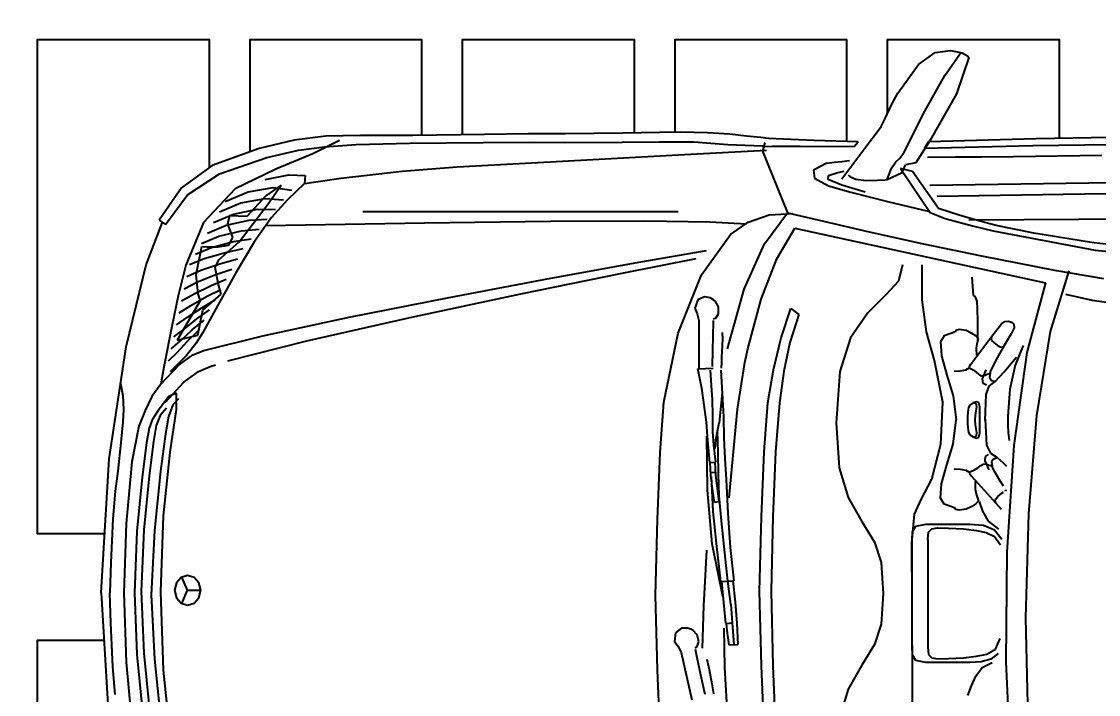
# Model space of a CAD drawing. Header units: millimetres. Extents: x -178 to 521, y -135 to 750.
# Drawn here: x -52.274 to -50.094, y 720.45 to 721.812 of the extents above; entities that cross this region are included whole.
import ezdxf

# ---------------------------------------------------------------- set-up
doc = ezdxf.new("R2010")
doc.units = ezdxf.units.MM
doc.header["$LTSCALE"] = 20
doc.header["$MEASUREMENT"] = 0
doc.header["$PDSIZE"] = -5
doc.layers.get('0').update_dxf_attribs({"linetype": 'CONTINUOUS'})
doc.layers.get('Defpoints').update_dxf_attribs({"linetype": 'CONTINUOUS'})
doc.layers.add('AR-ALV', color=5, linetype='CONTINUOUS')
doc.layers.add('E-Pen-C', color=4, linetype='CONTINUOUS', lineweight=15)
doc.layers.add('E-Pen-G', color=3, linetype='CONTINUOUS', lineweight=30)
doc.styles.add('F2', font='ARIALN.TTF')
doc.dimstyles.new('DIMENSION-1', dxfattribs={"dimtxt": 0.11, "dimasz": 0.07, "dimexe": 1, "dimexo": 0, "dimgap": 0.12, "dimtad": 1, "dimzin": 7, "dimdsep": 46, "dimtxsty": 'F2', "dimblk1": 'TRACO', "dimblk2": 'TRACO', "dimsah": 1, "dimcen": 1, "dimse1": 1, "dimse2": 1, "dimclrd": 256, "dimclre": 256, "dimclrt": 6, "dimadec": 0, "dimazin": 0, "dimtfac": 1, "dimtix": 1, "dimtmove": 2, "dimatfit": 3, "dimldrblk": 'TRACO', "dimfxl": 1, "dimtolj": 1, "dimtzin": 0, "dimarcsym": 0})

# ---------------------------------------------------------------- blocks, each defined once
blk = doc.blocks.new('TRACO')
at = {"layer": 'E-Pen-C'}
for p, q in [((0, 1), (0, -1)), ((-1, 0), (1, 0))]:
    blk.add_line(p, q, dxfattribs=at)
at = {"layer": 'E-Pen-G'}
blk.add_line((-0.424, -0.424), (0.424, 0.424), dxfattribs=at)
blk = doc.blocks.new('*D277')
at = {"linetype": 'Continuous', "lineweight": -2}
blk.add_line((-48.5409, 718.8567), (-48.5409, 722.4167), dxfattribs=at)
at = {"layer": 'Defpoints', "color": 0, "linetype": 'Continuous'}
for p in [(-51.1813, 722.4867), (-48.5409, 722.4867), (-49.5554, 718.7867)]:
    blk.add_point(p, dxfattribs=at)
at = {"linetype": 'Continuous', "lineweight": -2, "xscale": 0.07, "yscale": 0.07, "zscale": 0.07}
for p, rotation in [((-48.5409, 722.4867), 90), ((-48.5409, 718.7867), 270)]:
    blk.add_blockref('TRACO', p, dxfattribs=dict(at, rotation=rotation))
at = {"color": 6, "linetype": 'Continuous', "insert": (-48.7171, 720.6367), "char_height": 0.11, "attachment_point": 5, "rotation": 90, "style": 'F2'}
blk.add_mtext('\\A1;3.70', dxfattribs=at)
blk = doc.blocks.new('*D298')
at = {"linetype": 'Continuous', "lineweight": -2}
blk.add_line((-52.8354, 722.6891), (-49.7754, 722.6891), dxfattribs=at)
at = {"layer": 'Defpoints', "color": 0, "linetype": 'Continuous'}
for p in [(-49.7054, 722.6891), (-52.9054, 720.8367), (-49.7054, 718.6367)]:
    blk.add_point(p, dxfattribs=at)
at = {"linetype": 'Continuous', "lineweight": -2, "xscale": 0.07, "yscale": 0.07, "zscale": 0.07, "rotation": 180}
blk.add_blockref('TRACO', (-52.9054, 722.6891), dxfattribs=at)
at = {"linetype": 'Continuous', "lineweight": -2, "xscale": 0.07, "yscale": 0.07, "zscale": 0.07}
blk.add_blockref('TRACO', (-49.7054, 722.6891), dxfattribs=at)
at = {"color": 6, "linetype": 'Continuous', "insert": (-51.3054, 722.8652), "char_height": 0.11, "attachment_point": 5, "style": 'F2'}
blk.add_mtext('\\A1;3.20', dxfattribs=at)
blk = doc.blocks.new('Austin Mini dessus')
at = {"color": 8, "flags": 128}
for points in [[(1.1017, 3.2922), (1.1017, 3.0712)], [(1.2904, 3.0155), (1.3004, 3.222)], [(-0.4009, 3.1615), (-0.4139, 3.0323)], [(0.5909, 3.1628), (0.5858, 3.0317)], [(-0.5405, 2.876), (-0.5243, 3.1472)], [(-0.4897, 3.0166), (-0.4783, 3.1411)], [(0.8014, 3.1546), (0.7962, 3.0235)], [(0.8194, 3.0235), (0.8246, 3.1546)], [(-0.4326, 3.01), (-0.42, 3.129)], [(0.9712, 3.0712), (0.9535, 3.1308)], [(1.3356, 3.1305), (1.3308, 2.9266)], [(-0.4678, 3.0008), (-0.457, 3.1102)], [(-0.4541, 2.9981), (-0.4433, 3.1075)], [(0.726, 3.0977), (0.7219, 3.0275)], [(-0.5121, 3.0818), (-0.5164, 3.0261)], [(0.6338, 2.997), (0.6553, 3.0927)], [(0.6818, 3.0817), (0.6747, 3.0485)], [(0.6957, 3.0601), (0.6993, 3.0807)], [(1.214, 3.084), (1.2213, 3.064)], [(0.6902, 3.0313), (0.6957, 3.0601)], [(0.9991, 3.0226), (0.9712, 3.0712)], [(1.1017, 3.0712), (1.1013, 2.893)], [(1.2213, 3.064), (1.2296, 3.0447)], [(-0.4139, 3.0323), (-0.4198, 2.8742)], [(0.5858, 3.0317), (0.5818, 2.8809)], [(0.6747, 3.0485), (0.6693, 3.0237)], [(0.6853, 3.0102), (0.6902, 3.0313)], [(1.2296, 3.0447), (1.2425, 3.0269)], [(-0.5164, 3.0261), (-0.5207, 2.9376)], [(-0.4943, 2.876), (-0.4897, 3.0166)], [(-0.4389, 2.8801), (-0.4326, 3.01)], [(0.6693, 3.0237), (0.6625, 2.9905)], [(0.7219, 3.0275), (0.7205, 2.9476)], [(0.7962, 3.0235), (0.7923, 2.8727)], [(0.8155, 2.8727), (0.8194, 3.0235)], [(1.0249, 2.9807), (0.9991, 3.0226)], [(1.1087, 3.0128), (1.1016, 3.0013)], [(1.1289, 3.0172), (1.1087, 3.0128)], [(1.2179, 3.0172), (1.1289, 3.0172)], [(1.1406, 3.0076), (1.1521, 3.0095)], [(1.1521, 3.0095), (1.1745, 3.009)], [(1.1745, 3.009), (1.2048, 3.0074)], [(1.2406, 3.0157), (1.2179, 3.0172)], [(1.2601, 3.01), (1.2406, 3.0157)], [(1.2425, 3.0269), (1.263, 3.0168)], [(1.275, 2.9987), (1.2601, 3.01)], [(1.2927, 2.7938), (1.2904, 3.0155)], [(-0.473, 2.876), (-0.4678, 3.0008)], [(-0.4594, 2.8733), (-0.4541, 2.9981)], [(0.6273, 2.9847), (0.6338, 2.997)], [(0.6618, 2.9878), (0.6631, 2.986)], [(0.6631, 2.986), (0.6661, 2.9845)], [(0.677, 2.9877), (0.6796, 2.9022)], [(1.1016, 3.0013), (1.1008, 2.9854)], [(1.1326, 2.9863), (1.1344, 3.0006)], [(1.1326, 2.7677), (1.1326, 2.9863)], [(1.1344, 3.0006), (1.1406, 3.0076)], [(1.2048, 3.0074), (1.2315, 3.0045)], [(1.2315, 3.0045), (1.2524, 3.0002)], [(1.2524, 3.0002), (1.27, 2.9903)], [(1.27, 2.9903), (1.2792, 2.9682)], [(0.6202, 2.9747), (0.6273, 2.9847)], [(0.6221, 2.9567), (0.6202, 2.9747)], [(0.6661, 2.9845), (0.6693, 2.9748)], [(0.6693, 2.9748), (0.6662, 2.9608)], [(0.7259, 2.9524), (0.7277, 2.9669)], [(0.7277, 2.9669), (0.7297, 2.9812)], [(0.7297, 2.9812), (0.7484, 2.9804)], [(0.7369, 2.9367), (0.7402, 2.9806)], [(0.7461, 2.9374), (0.7484, 2.9804)], [(1.0386, 2.9396), (1.0249, 2.9807)], [(1.1008, 2.9854), (1.1008, 2.7686)], [(0.6341, 2.9475), (0.6221, 2.9567)], [(0.6455, 2.9473), (0.6341, 2.9475)], [(0.6529, 2.9495), (0.6455, 2.9473)], [(0.6577, 2.9524), (0.6529, 2.9495)], [(0.6662, 2.9608), (0.6577, 2.9524)], [(0.7244, 2.9379), (0.7259, 2.9524)], [(-0.5207, 2.9376), (-0.5227, 2.876)], [(0.7205, 2.9096), (0.7234, 2.9377)], [(0.7244, 2.9379), (0.7369, 2.9367)], [(0.7339, 2.8986), (0.7369, 2.9367)], [(0.7427, 2.8947), (0.7461, 2.9374)], [(1.0427, 2.877), (1.0386, 2.9396)], [(1.3308, 2.9266), (1.3369, 2.7159)], [(-0.3786, 2.8967), (-0.3653, 2.9008)], [(-0.3653, 2.9008), (-0.352, 2.8967)], [(0.6796, 2.9022), (0.6837, 2.8284)], [(0.718, 2.8814), (0.7205, 2.9096)], [(-0.4326, 2.7495), (-0.4389, 2.8801)], [(-0.3917, 2.8708), (-0.3881, 2.8859)], [(-0.3881, 2.8859), (-0.3786, 2.8967)], [(-0.3767, 2.8977), (-0.3653, 2.8708)], [(-0.352, 2.8967), (-0.3425, 2.8859)], [(-0.3425, 2.8859), (-0.3389, 2.8708)], [(0.5818, 2.8809), (0.5858, 2.7275)], [(0.7179, 2.8836), (0.6962, 2.7767)], [(0.7152, 2.8533), (0.718, 2.8814)], [(0.7339, 2.8986), (0.7283, 2.8522)], [(0.7381, 2.8519), (0.7427, 2.8947)], [(1.0386, 2.8145), (1.0427, 2.877)], [(1.1013, 2.893), (1.1007, 2.7756)], [(-0.5405, 2.876), (-0.5243, 2.6047)], [(-0.5207, 2.8143), (-0.5227, 2.876)], [(-0.4897, 2.7353), (-0.4943, 2.876)], [(-0.4678, 2.7512), (-0.473, 2.876)], [(-0.4541, 2.7484), (-0.4594, 2.8733)], [(-0.4198, 2.8742), (-0.4139, 2.72)], [(-0.3881, 2.8557), (-0.3917, 2.8708)], [(-0.3786, 2.845), (-0.3881, 2.8557)], [(-0.3653, 2.8708), (-0.3767, 2.844)], [(-0.3653, 2.8708), (-0.3389, 2.8708)], [(-0.3425, 2.8557), (-0.352, 2.845)], [(-0.3389, 2.8708), (-0.3425, 2.8557)], [(0.7923, 2.8727), (0.7962, 2.7218)], [(0.8194, 2.7218), (0.8155, 2.8727)], [(-0.3653, 2.8409), (-0.3786, 2.845)], [(-0.352, 2.845), (-0.3653, 2.8409)], [(0.7054, 2.7825), (0.7131, 2.8533)], [(0.7131, 2.8533), (0.7381, 2.8519)], [(0.7277, 2.8526), (0.7218, 2.7949)], [(0.7325, 2.784), (0.7401, 2.8518)], [(-0.5164, 2.7259), (-0.5207, 2.8143)], [(0.6837, 2.8284), (0.6857, 2.7893)], [(1.0249, 2.7734), (1.0386, 2.8145)], [(0.7218, 2.7949), (0.7156, 2.7372)], [(1.307, 2.578), (1.2927, 2.7938)], [(0.6962, 2.7767), (0.6866, 2.668)], [(0.6979, 2.7113), (0.7054, 2.7825)], [(0.7279, 2.7148), (0.7325, 2.784)], [(0.9991, 2.7314), (1.0249, 2.7734)], [(1.1007, 2.7756), (1.1055, 2.717)], [(1.1008, 2.7686), (1.1016, 2.7527)], [(1.268, 2.7619), (1.2795, 2.7785)], [(-0.457, 2.6417), (-0.4678, 2.7512)], [(-0.4433, 2.639), (-0.4541, 2.7484)], [(-0.42, 2.6293), (-0.4326, 2.7495)], [(1.1016, 2.7527), (1.1087, 2.7412)], [(1.1326, 2.7677), (1.1344, 2.7534)], [(1.1344, 2.7534), (1.1406, 2.7464)], [(1.1406, 2.7464), (1.1521, 2.7446)], [(1.1745, 2.745), (1.2048, 2.7466)], [(1.2048, 2.7466), (1.2315, 2.7495)], [(1.2315, 2.7495), (1.2505, 2.7536)], [(1.2453, 2.7392), (1.2676, 2.7483)], [(1.2505, 2.7536), (1.268, 2.7619)], [(1.2551, 2.7309), (1.276, 2.7469)], [(1.2676, 2.7483), (1.2824, 2.7671)], [(-0.5121, 2.6701), (-0.5164, 2.7259)], [(-0.4783, 2.6109), (-0.4897, 2.7353)], [(0.5858, 2.7275), (0.5909, 2.5917)], [(0.7156, 2.7372), (0.7107, 2.6794)], [(0.9712, 2.6829), (0.9991, 2.7314)], [(1.1087, 2.7412), (1.1289, 2.7368)], [(1.1289, 2.7368), (1.2179, 2.7368)], [(1.1521, 2.7446), (1.1745, 2.745)], [(1.2179, 2.7368), (1.2453, 2.7392)], [(1.2436, 2.7106), (1.2551, 2.7309)], [(-0.4139, 2.72), (-0.4009, 2.5911)], [(0.6946, 2.6403), (0.6979, 2.7113)], [(0.7244, 2.6467), (0.7279, 2.7148)], [(0.7962, 2.7218), (0.8014, 2.5907)], [(0.8246, 2.5907), (0.8194, 2.7218)], [(1.1055, 2.717), (1.1196, 2.6871)], [(1.1879, 2.7044), (1.1793, 2.701)], [(1.1894, 2.7071), (1.1879, 2.7044)], [(1.1965, 2.7087), (1.1894, 2.7071)], [(1.2102, 2.7066), (1.1965, 2.7087)], [(1.2218, 2.7011), (1.2102, 2.7066)], [(1.2364, 2.6909), (1.2436, 2.7106)], [(1.2586, 2.6815), (1.2815, 2.7064)], [(1.3369, 2.7159), (1.3537, 2.5166)], [(0.701, 2.6926), (0.6971, 2.6657)], [(0.701, 2.6926), (0.7101, 2.6911)], [(0.7063, 2.6647), (0.71, 2.6915)], [(0.731, 2.6835), (0.7474, 2.5042)], [(0.9535, 2.6232), (0.9712, 2.6829)], [(1.1196, 2.6871), (1.1407, 2.6458)], [(1.1655, 2.6964), (1.1583, 2.6841)], [(1.1583, 2.6841), (1.1602, 2.6556)], [(1.1793, 2.701), (1.1655, 2.6964)], [(1.2296, 2.696), (1.2218, 2.7011)], [(1.2336, 2.6927), (1.2296, 2.696)], [(1.2314, 2.6783), (1.2342, 2.6856)], [(1.235, 2.6895), (1.2336, 2.6927)], [(1.2342, 2.6856), (1.235, 2.6895)], [(1.2344, 2.6544), (1.2586, 2.6815)], [(1.2705, 2.6928), (1.2693, 2.6894)], [(1.2693, 2.6894), (1.2703, 2.6857)], [(1.2703, 2.6857), (1.2746, 2.681)], [(1.2746, 2.681), (1.2785, 2.6776)], [(-0.5068, 2.6299), (-0.5121, 2.6701)], [(0.6866, 2.668), (0.6857, 2.5588)], [(0.6971, 2.6657), (0.6937, 2.6386)], [(0.7033, 2.6376), (0.7063, 2.6647)], [(0.7107, 2.6794), (0.709, 2.6356)], [(1.2283, 2.6506), (1.2286, 2.6664)], [(1.2286, 2.6664), (1.2314, 2.6783)], [(1.286, 2.6602), (1.2767, 2.6451)], [(1.2785, 2.6776), (1.2823, 2.6745)], [(1.2823, 2.6745), (1.286, 2.6721)], [(1.2901, 2.67), (1.2902, 2.6692)], [(1.2903, 2.6674), (1.2901, 2.67)], [(1.2902, 2.6692), (1.2903, 2.6683)], [(1.2903, 2.6683), (1.2903, 2.6674)], [(-0.4482, 2.5725), (-0.457, 2.6417)], [(-0.4345, 2.5698), (-0.4433, 2.639)], [(0.6937, 2.6386), (0.692, 2.6115)], [(0.7015, 2.6106), (0.7033, 2.6376)], [(0.7219, 2.6045), (0.7244, 2.6467)], [(1.1407, 2.6458), (1.1591, 2.5751)], [(1.1602, 2.6556), (1.1712, 2.6165)], [(1.2174, 2.6346), (1.2206, 2.6388)], [(1.2206, 2.6388), (1.2344, 2.6544)], [(1.2767, 2.6451), (1.2691, 2.6322)], [(-0.5002, 2.5714), (-0.5068, 2.6299)], [(-0.4102, 2.5543), (-0.42, 2.6293)], [(0.6934, 2.6323), (0.7028, 2.6314)], [(0.709, 2.6356), (0.7085, 2.5917)], [(0.9474, 2.5318), (0.9535, 2.6232)], [(1.1712, 2.6165), (1.184, 2.5749)], [(1.1861, 2.6248), (1.1983, 2.6254)], [(1.1983, 2.6254), (1.2099, 2.6274)], [(1.2099, 2.6274), (1.2179, 2.6325)], [(1.2173, 2.6328), (1.2174, 2.6346)], [(1.2179, 2.6325), (1.2173, 2.6328)], [(1.2179, 2.6307), (1.226, 2.6273)], [(1.226, 2.6273), (1.234, 2.623)], [(1.234, 2.623), (1.2401, 2.6184)], [(1.2401, 2.6184), (1.2445, 2.6153)], [(1.2478, 2.609), (1.2564, 2.6266)], [(1.2492, 2.6149), (1.2546, 2.6166)], [(1.2546, 2.6166), (1.2595, 2.6184)], [(1.2595, 2.6184), (1.2623, 2.6189)], [(1.2623, 2.6189), (1.2632, 2.6189)], [(1.2632, 2.6157), (1.2624, 2.6105)], [(1.2639, 2.6197), (1.2632, 2.6157)], [(1.2691, 2.6322), (1.2637, 2.6225)], [(1.2637, 2.6225), (1.2638, 2.6219)], [(1.2638, 2.6219), (1.2639, 2.6197)], [(1.285, 2.6129), (1.2921, 2.6194)], [(-0.5243, 2.6047), (-0.4897, 2.3776)], [(-0.4642, 2.5388), (-0.4783, 2.6109)], [(0.6903, 2.5972), (0.689, 2.5822)], [(0.6914, 2.6119), (0.6903, 2.5972)], [(0.6924, 2.6121), (0.7034, 2.6111)], [(0.7034, 2.6111), (0.6997, 2.5769)], [(0.7197, 2.5621), (0.7219, 2.6045)], [(1.2445, 2.6153), (1.2492, 2.6149)], [(1.2485, 2.5997), (1.2478, 2.609)], [(1.255, 2.5958), (1.2485, 2.5997)], [(1.2598, 2.5934), (1.2732, 2.6021)], [(1.2624, 2.6105), (1.2647, 2.6055)], [(1.2647, 2.6055), (1.2732, 2.6021)], [(1.2732, 2.6021), (1.279, 2.6074)], [(1.279, 2.6074), (1.285, 2.6129)], [(-0.4433, 2.5428), (-0.4482, 2.5725)], [(-0.4009, 2.5911), (-0.3879, 2.5051)], [(0.5909, 2.5917), (0.5988, 2.49)], [(0.689, 2.5822), (0.6878, 2.5675)], [(0.6997, 2.5769), (0.6975, 2.5497)], [(0.7026, 2.5837), (0.7038, 2.5662)], [(0.7085, 2.5917), (0.7072, 2.5478)], [(0.8014, 2.5907), (0.8092, 2.4916)], [(0.8325, 2.4916), (0.8246, 2.5907)], [(1.1591, 2.5751), (1.1632, 2.4901)], [(1.184, 2.5749), (1.1902, 2.5259)], [(1.2487, 2.5245), (1.2515, 2.5771)], [(1.2515, 2.5771), (1.2598, 2.5934)], [(1.3331, 2.3893), (1.307, 2.578)], [(-0.4961, 2.5299), (-0.5002, 2.5714)], [(-0.429, 2.5374), (-0.4345, 2.5698)], [(-0.4038, 2.5192), (-0.4102, 2.5543)], [(0.6878, 2.5675), (0.6847, 2.5306)], [(0.7038, 2.5662), (0.7072, 2.5489)], [(0.7193, 2.5199), (0.7197, 2.5621)], [(1.2142, 2.5468), (1.2153, 2.5514)], [(1.2153, 2.5514), (1.218, 2.556)], [(1.218, 2.556), (1.2242, 2.5604)], [(1.2242, 2.5604), (1.2316, 2.5628)], [(1.2242, 2.5604), (1.2279, 2.5607)], [(1.2279, 2.5607), (1.2312, 2.5579)], [(1.2319, 2.5522), (1.2305, 2.5442)], [(1.2312, 2.5579), (1.2319, 2.5522)], [(1.2316, 2.5628), (1.2362, 2.5607)], [(1.2362, 2.5607), (1.2378, 2.5522)], [(1.2378, 2.5522), (1.2378, 2.4996)], [(1.2946, 2.5357), (1.2952, 2.5513)], [(1.2952, 2.5513), (1.2971, 2.5676)], [(-0.4951, 2.5046), (-0.4961, 2.5299)], [(-0.4511, 2.5067), (-0.4642, 2.5388)], [(-0.4368, 2.5257), (-0.4433, 2.5428)], [(-0.4211, 2.5171), (-0.429, 2.5374)], [(0.6847, 2.5306), (0.6807, 2.5008)], [(0.6975, 2.5497), (0.6975, 2.5161)], [(0.7072, 2.5489), (0.7105, 2.5317)], [(0.7164, 2.4705), (0.7105, 2.5317)], [(0.9547, 2.4275), (0.9474, 2.5318)], [(1.2129, 2.5259), (1.213, 2.5337)], [(1.213, 2.5337), (1.2135, 2.541)], [(1.2135, 2.541), (1.2142, 2.5468)], [(1.2293, 2.5353), (1.2287, 2.5263)], [(1.2305, 2.5442), (1.2293, 2.5353)], [(1.2945, 2.5182), (1.2946, 2.5357)], [(-0.4377, 2.4782), (-0.4511, 2.5067)], [(-0.4251, 2.5069), (-0.4368, 2.5257)], [(-0.4036, 2.4784), (-0.4251, 2.5069)], [(-0.4082, 2.5023), (-0.4211, 2.5171)], [(-0.3951, 2.4956), (-0.4038, 2.5192)], [(0.6975, 2.5161), (0.6972, 2.4854)], [(0.714, 2.4253), (0.7193, 2.5199)], [(1.184, 2.4768), (1.1902, 2.5259)], [(1.213, 2.5181), (1.2129, 2.5259)], [(1.2135, 2.5107), (1.213, 2.5181)], [(1.2142, 2.505), (1.2135, 2.5107)], [(1.2287, 2.5263), (1.2293, 2.5172)], [(1.2293, 2.5172), (1.2305, 2.5078)], [(1.2305, 2.5078), (1.2319, 2.4996)], [(1.2487, 2.5272), (1.2506, 2.4745)], [(1.2987, 2.4638), (1.2945, 2.5182)], [(1.3537, 2.5166), (1.3811, 2.3466)], [(-0.4965, 2.4761), (-0.4951, 2.5046)], [(-0.4106, 2.4907), (-0.373, 2.4496)], [(-0.3837, 2.4832), (-0.3951, 2.4956)], [(-0.3879, 2.5051), (-0.3881, 2.472)], [(0.5988, 2.49), (0.6278, 2.3505)], [(0.6807, 2.5008), (0.6754, 2.4613)], [(0.6972, 2.4854), (0.6952, 2.456)], [(0.7474, 2.5042), (0.7622, 2.4097)], [(0.8092, 2.4916), (0.8202, 2.4242)], [(0.8415, 2.4274), (0.8325, 2.4916)], [(1.1632, 2.4901), (1.1462, 2.4053)], [(1.2153, 2.5004), (1.2142, 2.505)], [(1.218, 2.4957), (1.2153, 2.5004)], [(1.2242, 2.4914), (1.218, 2.4957)], [(1.2316, 2.489), (1.2242, 2.4914)], [(1.2279, 2.4911), (1.2242, 2.4914)], [(1.2312, 2.4938), (1.2279, 2.4911)], [(1.2319, 2.4996), (1.2312, 2.4938)], [(1.2362, 2.4911), (1.2316, 2.489)], [(1.2378, 2.4996), (1.2362, 2.4911)], [(-0.5014, 2.4519), (-0.4965, 2.4761)], [(-0.4198, 2.4536), (-0.4377, 2.4782)], [(-0.3881, 2.472), (-0.4036, 2.4784)], [(1.1712, 2.4352), (1.184, 2.4768)], [(1.2506, 2.4745), (1.2571, 2.4576)], [(1.3098, 2.4149), (1.2987, 2.4638)], [(-0.4198, 2.4536), (-0.3822, 2.4143)], [(-0.4126, 2.4151), (-0.4198, 2.4536)], [(-0.373, 2.4496), (-0.3435, 2.4277)], [(0.673, 2.4486), (0.6699, 2.4354)], [(0.6754, 2.4613), (0.673, 2.4486)], [(0.6952, 2.456), (0.6932, 2.4254)], [(1.2447, 2.4518), (1.2434, 2.4425)], [(1.2434, 2.4425), (1.2511, 2.4245)], [(1.2514, 2.4554), (1.2447, 2.4518)], [(1.2571, 2.4576), (1.2692, 2.4481)], [(1.2579, 2.4403), (1.2605, 2.4451)], [(1.2605, 2.4451), (1.2692, 2.4481)], [(1.2692, 2.4481), (1.287, 2.4285)], [(-0.3677, 2.3955), (-0.4003, 2.4288)], [(-0.3435, 2.4277), (-0.32, 2.4176)], [(0.6699, 2.4354), (0.6674, 2.4227)], [(0.6674, 2.4227), (0.6984, 2.421)], [(0.6695, 2.3245), (0.669, 2.4226)], [(0.715, 2.4096), (0.7145, 2.4208)], [(0.8202, 2.4242), (0.8359, 2.3599)], [(0.8536, 2.369), (0.8415, 2.4274)], [(0.9762, 2.3595), (0.9547, 2.4275)], [(1.1602, 2.3961), (1.1712, 2.4352)], [(1.1861, 2.427), (1.1983, 2.4265)], [(1.1983, 2.4265), (1.21, 2.4246)], [(1.21, 2.4246), (1.2177, 2.4194)], [(1.2177, 2.4194), (1.2172, 2.4191)], [(1.2178, 2.4212), (1.2248, 2.4245)], [(1.2248, 2.4245), (1.2303, 2.429)], [(1.2303, 2.429), (1.2352, 2.4335)], [(1.2352, 2.4335), (1.2399, 2.4364)], [(1.2399, 2.4364), (1.2445, 2.4366)], [(1.2445, 2.4366), (1.2498, 2.4346)], [(1.2498, 2.4346), (1.2546, 2.4325)], [(1.2546, 2.4325), (1.2574, 2.4319)], [(1.2574, 2.4319), (1.2583, 2.4319)], [(1.2585, 2.435), (1.2579, 2.4403)], [(1.259, 2.431), (1.2585, 2.435)], [(1.2586, 2.4282), (1.2588, 2.4289)], [(1.2704, 2.4052), (1.2586, 2.4282)], [(1.2588, 2.4289), (1.259, 2.431)], [(1.287, 2.4285), (1.3044, 2.4082)], [(-0.3975, 2.3367), (-0.4126, 2.4151)], [(-0.4043, 2.4065), (-0.3863, 2.3895)], [(-0.3822, 2.4143), (-0.3546, 2.3944)], [(-0.32, 2.4176), (-0.3092, 2.4141)], [(-0.2838, 2.4064), (-0.1243, 2.3655)], [(0.6972, 2.4178), (0.6978, 2.3839)], [(0.7153, 2.3984), (0.715, 2.4096)], [(0.7156, 2.3872), (0.7153, 2.3984)], [(0.7622, 2.4097), (0.7686, 2.3821)], [(1.1462, 2.4053), (1.1298, 2.3473)], [(1.2172, 2.4191), (1.2172, 2.4174)], [(1.2172, 2.4174), (1.2201, 2.4129)], [(1.2201, 2.4129), (1.2359, 2.3915)], [(1.2871, 2.3751), (1.2704, 2.4052)], [(1.3044, 2.4082), (1.3122, 2.3989)], [(1.3256, 2.3754), (1.3098, 2.4149)], [(-0.4897, 2.3776), (-0.4494, 2.2119)], [(-0.3989, 2.3821), (-0.3794, 2.3657)], [(-0.3863, 2.3895), (-0.3657, 2.3661)], [(-0.3478, 2.3704), (-0.3677, 2.3955)], [(-0.3546, 2.3944), (-0.3323, 2.3856)], [(-0.3323, 2.3856), (-0.2128, 2.3556)], [(0.6978, 2.3839), (0.6981, 2.3586)], [(0.7163, 2.3745), (0.7156, 2.3872)], [(0.7276, 2.3821), (0.761, 2.261)], [(0.7686, 2.3821), (0.7952, 2.2812)], [(1.1583, 2.3676), (1.1602, 2.3961)], [(1.2319, 2.3948), (1.2313, 2.3807)], [(1.2313, 2.3807), (1.2324, 2.3718)], [(1.2359, 2.3915), (1.262, 2.3561)], [(1.2729, 2.3742), (1.279, 2.3779)], [(1.279, 2.3779), (1.2846, 2.3787)], [(1.3706, 2.2486), (1.3331, 2.3893)], [(-0.3935, 2.3577), (-0.3726, 2.3419)], [(-0.3864, 2.3641), (-0.3443, 2.3544)], [(-0.3402, 2.2847), (-0.3864, 2.3641)], [(-0.3794, 2.3657), (-0.3561, 2.3436)], [(-0.3657, 2.3661), (-0.3434, 2.3447)], [(-0.3346, 2.3489), (-0.3478, 2.3704)], [(-0.3443, 2.3544), (-0.3348, 2.3038)], [(-0.2128, 2.3556), (-0.0386, 2.3181)], [(-0.1243, 2.3655), (0.085, 2.3182)], [(0.6981, 2.3586), (0.6989, 2.3247)], [(0.717, 2.3616), (0.7163, 2.3745)], [(0.7167, 2.349), (0.717, 2.3616)], [(0.8359, 2.3599), (0.8558, 2.3002)], [(0.8715, 2.3124), (0.8536, 2.369)], [(1.0114, 2.309), (0.9762, 2.3595)], [(1.1655, 2.3554), (1.1583, 2.3676)], [(1.1793, 2.3508), (1.1655, 2.3554)], [(1.2296, 2.3558), (1.2218, 2.3507)], [(1.2336, 2.3591), (1.2296, 2.3558)], [(1.2324, 2.3718), (1.2342, 2.3662)], [(1.235, 2.3623), (1.2336, 2.3591)], [(1.2342, 2.3662), (1.234, 2.3268)], [(1.2342, 2.3662), (1.235, 2.3623)], [(1.2607, 2.3612), (1.2619, 2.3648)], [(1.2617, 2.3576), (1.2607, 2.3612)], [(1.2619, 2.3648), (1.2664, 2.3692)], [(1.262, 2.3561), (1.2817, 2.3316)], [(1.2664, 2.3692), (1.2729, 2.3742)], [(1.3014, 2.3519), (1.2871, 2.3751)], [(-0.3843, 2.2744), (-0.3975, 2.3367)], [(-0.3881, 2.3334), (-0.3657, 2.3181)], [(-0.3726, 2.3419), (-0.3464, 2.3212)], [(-0.3561, 2.3436), (-0.3321, 2.324)], [(-0.3048, 2.2947), (-0.3346, 2.3489)], [(0.6278, 2.3505), (0.675, 2.2324)], [(1.1298, 2.3473), (1.1216, 2.2828)], [(1.1879, 2.3474), (1.1793, 2.3508)], [(1.1894, 2.3447), (1.1879, 2.3474)], [(1.1965, 2.3431), (1.1894, 2.3447)], [(1.2102, 2.3451), (1.1965, 2.3431)], [(1.2218, 2.3507), (1.2102, 2.3451)], [(1.3075, 2.3397), (1.3014, 2.3519)], [(1.3019, 2.3278), (1.3066, 2.3322)], [(1.3066, 2.3322), (1.3075, 2.3397)], [(1.3811, 2.3466), (1.4186, 2.2238)], [(-0.3657, 2.3181), (-0.3368, 2.2988)], [(-0.3464, 2.3212), (-0.3209, 2.3033)], [(-0.0386, 2.3181), (0.1643, 2.2777)], [(0.085, 2.3182), (0.3093, 2.2706)], [(0.6613, 2.2997), (0.6659, 2.3111)], [(0.6659, 2.3111), (0.6695, 2.3245)], [(0.6989, 2.3218), (0.7006, 2.3204)], [(0.7006, 2.3204), (0.7038, 2.3197)], [(0.7038, 2.3197), (0.7091, 2.3109)], [(0.7091, 2.3109), (0.7093, 2.2966)], [(0.8558, 2.3002), (0.8715, 2.3124)], [(1.234, 2.3268), (1.2334, 2.3009)], [(1.2817, 2.3316), (1.2889, 2.3268)], [(1.2889, 2.3268), (1.2958, 2.3258)], [(1.2958, 2.3258), (1.3019, 2.3278)], [(-0.3827, 2.309), (-0.3589, 2.2942)], [(-0.3589, 2.2942), (-0.3272, 2.2763)], [(-0.3368, 2.2988), (-0.3096, 2.2826)], [(-0.3348, 2.3038), (-0.2973, 2.271)], [(-0.2675, 2.228), (-0.3048, 2.2947)], [(0.6672, 2.2826), (0.6613, 2.2997)], [(0.7093, 2.2966), (0.7029, 2.2864)], [(1.0484, 2.2716), (1.0114, 2.309)], [(1.2334, 2.3009), (1.2323, 2.2864)], [(1.4655, 2.2834), (1.5384, 2.2936)], [(-0.3686, 2.2124), (-0.3843, 2.2744)], [(-0.3774, 2.2846), (-0.352, 2.2704)], [(-0.352, 2.2704), (-0.3175, 2.2539)], [(-0.3489, 2.2319), (-0.3449, 2.2704)], [(-0.3449, 2.2704), (-0.3402, 2.2847)], [(-0.3272, 2.2763), (-0.2983, 2.2619)], [(-0.2973, 2.271), (-0.3028, 2.2519)], [(0.1643, 2.2777), (0.3699, 2.2387)], [(0.3093, 2.2706), (0.5139, 2.2288)], [(0.6809, 2.2764), (0.6672, 2.2826)], [(0.6921, 2.2787), (0.6809, 2.2764)], [(0.6988, 2.2826), (0.6921, 2.2787)], [(0.7029, 2.2864), (0.6988, 2.2826)], [(0.7952, 2.2812), (0.8271, 2.1996)], [(1.0731, 2.2446), (1.0484, 2.2716)], [(1.1216, 2.2828), (1.1216, 2.212)], [(1.2254, 2.2741), (1.2227, 2.2366)], [(1.2269, 2.2752), (1.2254, 2.2741)], [(1.2299, 2.279), (1.2269, 2.2752)], [(1.2323, 2.2864), (1.2299, 2.279)], [(1.4113, 2.2714), (1.4655, 2.2834)], [(-0.372, 2.2602), (-0.3452, 2.2466)], [(-0.3452, 2.2466), (-0.3079, 2.2315)], [(-0.3175, 2.2539), (-0.287, 2.2412)], [(-0.3028, 2.2519), (-0.3094, 2.2175)], [(0.761, 2.261), (0.8021, 2.1691)], [(0.8634, 2.1376), (1.3706, 2.2486)], [(-0.3666, 2.2358), (-0.3383, 2.2228)], [(-0.3375, 2.1754), (-0.3489, 2.2319)], [(-0.3079, 2.2315), (-0.2757, 2.2204)], [(-0.2299, 2.1644), (-0.2675, 2.228)], [(0.3699, 2.2387), (0.552, 2.2057)], [(0.5139, 2.2288), (0.6638, 2.199)], [(0.675, 2.2324), (0.7337, 2.1502)], [(1.0817, 2.212), (1.0731, 2.2446)], [(1.3891, 2.2224), (1.4881, 2.2396)], [(-0.4494, 2.2119), (-0.4163, 2.1254)], [(-0.3332, 2.1259), (-0.3686, 2.2124)], [(-0.3612, 2.2114), (-0.3315, 2.199)], [(-0.3383, 2.2228), (-0.2982, 2.209)], [(-0.3094, 2.2175), (-0.3021, 2.202)], [(-0.3021, 2.202), (-0.261, 2.1651)], [(-0.2982, 2.209), (-0.2645, 2.1997)], [(0.552, 2.2057), (0.6848, 2.1831)], [(1.2411, 2.1935), (1.3891, 2.2224)], [(1.4713, 2.1819), (1.6721, 2.2014)], [(-0.3492, 2.1901), (-0.3167, 2.1765)], [(-0.3315, 2.199), (-0.2886, 2.1866)], [(-0.2886, 2.1866), (-0.2532, 2.179)], [(0.8271, 2.1996), (0.8634, 2.1376)], [(1.1207, 2.1686), (1.2411, 2.1935)], [(1.2652, 2.143), (1.4713, 2.1819)], [(1.606, 2.1833), (1.4643, 2.1668)], [(-0.3267, 2.1761), (-0.3375, 2.1754)], [(-0.3372, 2.1687), (-0.3019, 2.154)], [(-0.3036, 2.1762), (-0.3267, 2.1761)], [(-0.3167, 2.1765), (-0.2725, 2.1648)], [(-0.2827, 2.1724), (-0.3036, 2.1762)], [(-0.2744, 2.1557), (-0.2827, 2.1724)], [(-0.2725, 2.1648), (-0.2368, 2.1592)], [(-0.261, 2.1651), (-0.2046, 2.0909)], [(-0.1958, 2.1163), (-0.2299, 2.1644)], [(0.8021, 2.1691), (0.849, 2.1068)], [(1.0142, 2.1447), (1.1207, 2.1686)], [(1.4643, 2.1668), (1.3475, 2.1478)], [(-0.3251, 2.1474), (-0.2871, 2.1315)], [(-0.3019, 2.154), (-0.2565, 2.1429)], [(-0.2847, 2.1294), (-0.2744, 2.1557)], [(-0.2565, 2.1429), (-0.2204, 2.1395)], [(0.7337, 2.1502), (0.769, 2.1254)], [(0.9014, 2.1189), (1.0142, 2.1447)], [(1.2232, 2.1328), (1.2652, 2.143)], [(1.3475, 2.1478), (1.2712, 2.132)], [(-0.4226, 2.1216), (-0.4101, 2.1302)], [(-0.3778, 2.0561), (-0.4226, 2.1216)], [(-0.4101, 2.1302), (-0.3656, 2.0699)], [(-0.269, 2.0579), (-0.3332, 2.1259)], [(-0.3131, 2.126), (-0.2723, 2.109)], [(-0.2871, 2.1315), (-0.2405, 2.1211)], [(-0.2803, 2.1124), (-0.2847, 2.1294)], [(-0.2405, 2.1211), (-0.204, 2.1197)], [(-0.2069, 2.1325), (0.1144, 2.1265)], [(-0.1629, 2.08), (-0.1958, 2.1163)], [(0.1144, 2.1265), (0.369, 2.1233)], [(0.369, 2.1233), (0.5603, 2.1227)], [(0.5603, 2.1227), (0.6914, 2.1247)], [(0.6914, 2.1247), (0.7656, 2.1289)], [(0.769, 2.1254), (0.8118, 2.1109)], [(0.849, 2.1068), (0.9014, 2.1189)], [(1.1373, 2.1061), (1.1678, 2.118)], [(1.1678, 2.118), (1.2232, 2.1328)], [(1.241, 2.1243), (1.1985, 2.1123)], [(1.216, 2.1209), (1.5491, 2.1189)], [(1.2712, 2.132), (1.241, 2.1243)], [(-0.301, 2.1047), (-0.2575, 2.0865)], [(-0.2456, 2.1137), (-0.2803, 2.1124)], [(-0.2723, 2.109), (-0.2245, 2.0993)], [(-0.2071, 2.072), (-0.2456, 2.1137)], [(-0.2245, 2.0993), (-0.1876, 2.0999)], [(0.6276, 2.1045), (-0.0104, 2.1045)], [(0.7979, 1.9816), (0.849, 2.1068)], [(0.8118, 2.1109), (0.8596, 2.1076)], [(1.0511, 2.0835), (1.1363, 2.104)], [(1.0772, 2.0166), (1.1373, 2.1061)], [(1.1544, 2.0979), (1.1018, 2.0227)], [(1.1985, 2.1123), (1.1544, 2.0979)], [(-0.289, 2.0833), (-0.2428, 2.064)], [(-0.2575, 2.0865), (-0.2084, 2.0774)], [(-0.2084, 2.0774), (-0.1711, 2.0801)], [(-0.1762, 2.0504), (-0.2071, 2.072)], [(-0.2046, 2.0909), (-0.1762, 2.0504)], [(-0.1288, 2.0473), (-0.1629, 2.08)], [(0.9769, 2.0648), (1.0511, 2.0835)], [(1.1518, 2.0725), (1.4497, 2.0682)], [(-0.3153, 2.0107), (-0.3778, 2.0561)], [(-0.3656, 2.0699), (-0.3005, 2.0279)], [(-0.1866, 2.0184), (-0.269, 2.0579)], [(-0.2428, 2.064), (-0.1924, 2.0556)], [(-0.1924, 2.0556), (-0.1547, 2.0604)], [(0.9036, 2.0367), (0.932, 2.0521)], [(0.959, 2.0503), (0.9308, 2.0393)], [(0.932, 2.0521), (0.9769, 2.0648)], [(1.006, 2.0645), (0.959, 2.0503)], [(1.1368, 2.0506), (1.4588, 2.0461)], [(1.4497, 2.0682), (1.6696, 2.0663)], [(-0.3005, 2.0279), (-0.2047, 1.9948)], [(-0.2082, 2.0394), (-0.1605, 2.0298)], [(-0.1605, 2.0298), (-0.1273, 2.0313)], [(-0.1288, 2.0473), (-0.0554, 2.0362)], [(-0.1273, 2.0313), (-0.1288, 2.0473)], [(-0.0554, 2.0362), (0.0688, 2.0223)], [(0.9015, 2.0205), (0.9036, 2.0367)], [(0.9308, 2.0393), (0.932, 2.031)], [(0.932, 2.031), (0.9488, 2.0255)], [(0.9589, 2.0374), (1.0093, 1.97)], [(0.9712, 2.0303), (0.975, 2.0331)], [(0.975, 2.0331), (0.9869, 2.0382)], [(0.9869, 2.0382), (1.0083, 2.0409)], [(1.0083, 2.0409), (1.031, 2.0405)], [(1.031, 2.0405), (1.0455, 2.0396)], [(1.0455, 2.0396), (1.0506, 2.0392)], [(1.0506, 2.0392), (1.0806, 2.025)], [(1.0506, 2.0392), (1.0594, 2.0164)], [(1.4588, 2.0461), (1.6944, 2.0429)], [(-0.2203, 1.9763), (-0.3153, 2.0107)], [(-0.1118, 1.9868), (-0.1866, 2.0184)], [(0.0688, 2.0223), (0.18, 2.0136)], [(0.18, 2.0136), (0.3684, 2.0036)], [(0.9284, 2.0063), (0.9015, 2.0205)], [(0.9284, 2.0063), (0.9435, 2.0041)], [(0.9488, 2.0255), (0.9598, 2.0229)], [(0.9598, 2.0229), (0.9637, 2.0221)], [(1.0594, 2.0164), (1.0677, 2.0031)], [(1.1018, 2.0227), (1.0772, 2.0166)], [(1.0806, 2.025), (1.0877, 2.0092)], [(1.1088, 2.0056), (1.0877, 2.0092)], [(1.1378, 1.9593), (1.1088, 2.0056)], [(-0.2047, 1.9948), (-0.141, 1.9797)], [(-0.0578, 1.9603), (-0.1118, 1.9868)], [(0.3684, 2.0036), (0.6405, 1.9886)], [(0.6405, 1.9886), (0.8064, 1.9798)], [(0.9435, 2.0041), (0.9588, 2.0023)], [(0.9588, 2.0023), (0.9744, 2.0007)], [(1.0677, 2.0031), (1.0753, 1.9968)], [(1.0753, 1.9968), (1.0842, 1.9851)], [(1.0842, 1.9851), (1.0947, 1.9644)], [(1.1323, 1.9939), (1.1889, 1.9933)], [(1.1889, 1.9933), (1.2417, 1.9931)], [(1.2417, 1.9931), (1.3059, 1.9922)], [(1.3059, 1.9922), (1.4847, 1.9901)], [(-0.1499, 1.9594), (-0.2203, 1.9763)], [(-0.141, 1.9797), (-0.088, 1.9728)], [(-0.088, 1.9728), (-0.0243, 1.9685)], [(-0.0243, 1.9685), (0.084, 1.9658)], [(0.084, 1.9658), (0.2331, 1.9643)], [(0.2331, 1.9643), (0.3237, 1.9638)], [(0.3237, 1.9638), (0.3991, 1.9639)], [(0.3991, 1.9639), (0.5144, 1.9637)], [(0.5144, 1.9637), (0.5887, 1.9626)], [(0.5887, 1.9626), (0.6591, 1.9627)], [(0.6591, 1.9627), (0.7278, 1.9679)], [(0.7278, 1.9679), (0.7981, 1.971)], [(0.8032, 1.9639), (0.7979, 1.9816)], [(0.7981, 1.971), (0.7996, 1.9716)], [(0.7996, 1.9716), (0.8012, 1.972)], [(0.8012, 1.972), (0.803, 1.9721)], [(0.803, 1.9721), (0.8187, 1.9717)], [(0.8187, 1.9717), (0.8745, 1.9713)], [(0.8745, 1.9713), (0.9836, 1.9722)], [(0.9918, 1.9626), (0.902, 1.9603)], [(0.9836, 1.9722), (0.9918, 1.9626)], [(1.0093, 1.97), (1.0326, 1.939)], [(1.0947, 1.9644), (1.1035, 1.9457)], [(1.1339, 1.9626), (1.1261, 1.9756)], [(1.1261, 1.9756), (1.3452, 1.9705)], [(1.3518, 1.9569), (1.1339, 1.9626)], [(1.3452, 1.9705), (1.6075, 1.9666)], [(-0.0857, 1.9511), (-0.1499, 1.9594)], [(-0.0153, 1.9503), (-0.0857, 1.9511)], [(0.0907, 1.9502), (-0.0153, 1.9503)], [(0.2354, 1.9481), (0.0907, 1.9502)], [(0.3237, 1.9468), (0.2354, 1.9481)], [(0.3994, 1.9465), (0.3237, 1.9468)], [(0.5154, 1.9455), (0.3994, 1.9465)], [(0.5899, 1.9439), (0.5154, 1.9455)], [(0.6316, 1.9433), (0.5899, 1.9439)], [(0.6869, 1.9446), (0.6316, 1.9433)], [(0.7321, 1.9476), (0.6869, 1.9446)], [(0.7655, 1.9512), (0.7321, 1.9476)], [(0.7946, 1.9543), (0.7655, 1.9512)], [(0.8101, 1.9559), (0.7946, 1.9543)], [(0.8406, 1.9574), (0.8101, 1.9559)], [(0.902, 1.9603), (0.8406, 1.9574)], [(1.1035, 1.9457), (1.127, 1.9007)], [(1.1905, 1.8654), (1.1378, 1.9593)], [(1.6114, 1.9519), (1.3518, 1.9569)], [(1.0326, 1.939), (1.0383, 1.9315)], [(1.0383, 1.9315), (1.0455, 1.9166)], [(1.0455, 1.9166), (1.0602, 1.8867)], [(1.127, 1.9007), (1.1671, 1.8287)], [(1.0602, 1.8867), (1.0718, 1.8645)], [(1.0718, 1.8645), (1.1137, 1.8064)], [(1.2159, 1.792), (1.1905, 1.8654)], [(1.1671, 1.8287), (1.2, 1.7814)], [(1.1137, 1.8064), (1.1476, 1.7819)], [(1.2025, 1.7823), (1.2133, 1.7887)], [(1.2133, 1.7887), (1.2159, 1.792)], [(1.1476, 1.7819), (1.1788, 1.7779)], [(1.1788, 1.7779), (1.2025, 1.7823)]]:
    blk.add_lwpolyline(points, dxfattribs=at)

msp = doc.modelspace()

# ---------------------------------------------------------------- linework, layer by layer
at = {"layer": 'AR-ALV', "color": 8, "linetype": 'Continuous'}
for points in [[(-51.8933, 721.5165), (-51.8933, 721.775), (-52.2416, 721.775), (-52.2416, 720.7759), (-52.1054, 720.7759)], [(-51.4633, 721.5816), (-51.4633, 721.775), (-51.8116, 721.775), (-51.8116, 721.5483)], [(-51.0332, 721.5866), (-51.0332, 721.775), (-51.3815, 721.775), (-51.3815, 721.5828)], [(-50.6032, 721.5696), (-50.6032, 721.775), (-50.9515, 721.775), (-50.9515, 721.5881)], [(-50.1731, 721.5755), (-50.1731, 721.775), (-50.5214, 721.775), (-50.5214, 721.6254)], [(-52.1068, 720.5588), (-52.2416, 720.5588), (-52.2416, 719.5598), (-51.8933, 719.5598), (-51.8933, 719.81)]]:
    msp.add_lwpolyline(points, dxfattribs=at)

# ---------------------------------------------------------------- block references
at = {"color": 8, "xscale": -1, "rotation": 180}
msp.add_blockref('Austin Mini dessus', (-51.5721, 723.5316), dxfattribs=at)

# ---------------------------------------------------------------- dimensions: what is measured, and where the dimension line sits
at = {"color": 8, "linetype": 'Continuous'}
dim = msp.add_linear_dim(base=(-49.7054, 722.6891), p1=(-52.9054, 720.8367), p2=(-49.7054, 718.6367), dimstyle='DIMENSION-1', dxfattribs=at)
dim.commit()
dim.dimension.update_dxf_attribs({"geometry": '*D298', "text_midpoint": (-51.3054, 722.8652)})
dim = msp.add_linear_dim(base=(-48.5409, 722.4867), p1=(-49.5554, 718.7867), p2=(-51.1813, 722.4867), angle=90, dimstyle='DIMENSION-1', dxfattribs=at)
dim.commit()
dim.dimension.update_dxf_attribs({"geometry": '*D277', "text_midpoint": (-48.7171, 720.6367)})

doc.saveas('drawing.dxf')
